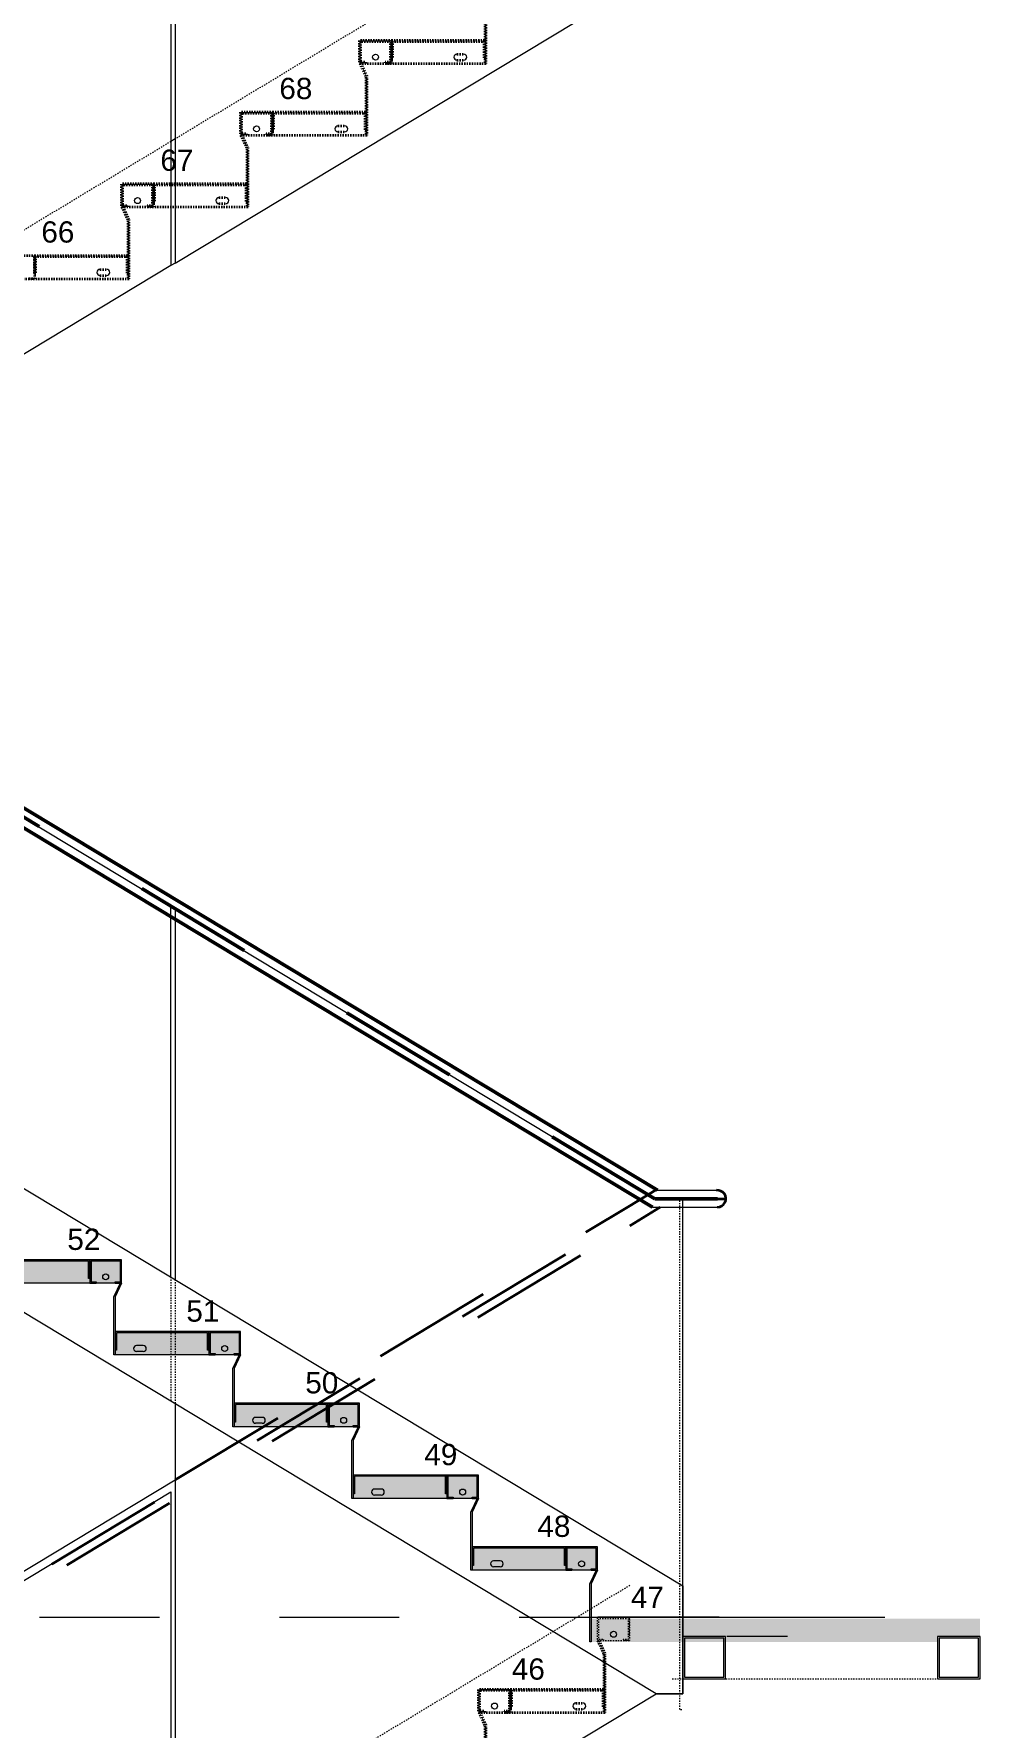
# Model space of a CAD drawing. Header units: millimetres. Extents: x -48147 to 1468943, y -496296 to 18123.
# Drawn here: x 1418947 to 1421176, y -483456 to -479471 of the extents above; entities that cross this region are included whole.
import ezdxf

# ---------------------------------------------------------------- set-up
doc = ezdxf.new("R2010")
doc.units = ezdxf.units.MM
doc.header["$MEASUREMENT"] = 0
for name, pattern in [('3MM-HIDDEN', [6, 3, -3]), ('Dashed', [2822.222233, 1411.111116, -1411.111116]), ('Wipeout_Contour', [1000, 0, -1000])]:
    doc.linetypes.add(name, pattern=pattern)
for name, color, linetype, lineweight, true_color in [('0_Pen_No__105', 7, 'Continuous', 15, 0xa6a6a6), ('A-30-M_Stair_Pen_No__102', 7, 'Continuous', 15, 0xcccccc), ('A-30-M_Stair_Pen_No__81', 7, 'Continuous', 20, 0x6a6a6a), ('A-30-M_Stair_Pen_No__82', 7, 'Continuous', 20, 0xaaaaaa)]:
    doc.layers.add(name, color=color, linetype=linetype, lineweight=lineweight, true_color=true_color)
for name, color, linetype, lineweight in [('A-20-M_Floor_Slab_Pen_No__101', 252, 'Continuous', 15), ('A-20-M_Floor_Slab_Pen_No__121', 255, 'Continuous', 0), ('A-230-M_FLOOR.IFC Import_Pen_No__89', 8, 'Continuous', 20), ('A-30-M_Stair_Pen_No__1', 7, 'Continuous', 13), ('A-30-M_Stair_Pen_No__192', 7, 'Continuous', 13), ('A-30-M_Stair_Pen_No__22', 8, 'Continuous', 50), ('A-30-M_Stair_Pen_No__42', 8, 'Continuous', 35), ('New_A-20-M_Ceiling_Pen_No__89', 8, 'Continuous', 20), ('New_A-20-M_Floor_Slab_Pen_No__89', 8, 'Continuous', 20), ('New_A-25-M_Wall_Int_Pen_No__87', 8, 'Continuous', 20), ('New_A-30-M_Stair_Pen_No__1', 7, 'Continuous', 13), ('New_A-30-M_Stair_Pen_No__171', 1, 'Continuous', 5), ('New_A-30-M_Stair_Pen_No__192', 7, 'Continuous', 13), ('New_A-30-M_Stair_Pen_No__42', 8, 'Continuous', 35), ('S-280-M_STRUCT_FRAME.IFC Import_Pen_No__90', 8, 'Continuous', 20)]:
    doc.layers.add(name, color=color, linetype=linetype, lineweight=lineweight)
for name, color, linetype in [('A-230-M_FLOOR.IFC Import', 7, 'Continuous'), ('A-95-P_Drawing', 7, 'Continuous'), ('New_A-20-M_Ceiling', 7, 'Continuous'), ('New_A-20-M_Floor_Slab', 7, 'Continuous'), ('New_A-25-M_Wall_Int', 7, 'Continuous'), ('New_A-30-M_Stair', 7, 'Continuous'), ('S-280-M_STRUCT_FRAME.IFC Import', 7, 'Continuous')]:
    doc.layers.add(name, color=color, linetype=linetype)
doc.styles.add('GENERATED_STYLE_2', font='')
doc.styles.get('GENERATED_STYLE_2').set_extended_font_data('Swis721 BT')

# ---------------------------------------------------------------- blocks, each defined once
blk = doc.blocks.new('Section Elem_15_1', base_point=(1411454.5, -491295.5))
at = {"color": 254, "linetype": 'Wipeout_Contour', "lineweight": 0, "ltscale": 4500321.46964271}
blk.add_wipeout([(1420076.9, -483195.5), (1420076.9, -483314.3), (1420274, -483195.5)], dxfattribs=at).dxf.layer = 'New_A-20-M_Floor_Slab'
at = {"color": 254, "linetype": 'Wipeout_Contour', "lineweight": 0, "ltscale": 7503101.10874532}
blk.add_wipeout([(1420281.9, -483482.6), (1420260.5, -483495.5), (1421181.9, -483495.5), (1421181.9, -483195.5), (1420281.9, -483195.5)], dxfattribs=at).dxf.layer = 'New_A-20-M_Floor_Slab'
at = {"layer": 'New_A-20-M_Floor_Slab_Pen_No__89', "linetype": 'Continuous'}
for p, q in [((1420076.9, -483195.5), (1420274, -483195.5)), ((1420281.9, -483195.5), (1421181.9, -483195.5))]:
    blk.add_line(p, q, dxfattribs=at)
blk = doc.blocks.new('Section Elem_215_1', base_point=(1411454.5, -491295.5))
at = {"color": 254, "linetype": 'Wipeout_Contour', "lineweight": 0, "ltscale": 46426503.40830121}
blk.add_wipeout([(1415610.4, -483195.5), (1418788.7, -483195.5), (1420001.9, -482464.4), (1420076.9, -482464.4), (1420076.9, -482464.5), (1420076.9, -483195.5), (1420274, -483195.5), (1420281.9, -483190.8), (1420281.9, -483195.5), (1420930.4, -483195.5), (1420930.4, -479899.9), (1419506.6, -479899.9), (1417201.9, -481288.9), (1416984.9, -481424.5), (1416984.9, -481457.6), (1416976.9, -481457.6), (1416976.9, -481424.5), (1416957, -481436.5), (1416957, -481468), (1416959.3, -481473.4), (1416964.6, -481475.6), (1417027.1, -481475.6), (1417027.1, -481486.5), (1416880.7, -481486.5), (1416880.7, -481475.6), (1416943.1, -481475.6), (1416948.5, -481473.4), (1416950.7, -481468), (1416950.7, -481440.3), (1416921.9, -481457.6), (1415610.4, -481457.6)], dxfattribs=at).dxf.layer = 'New_A-25-M_Wall_Int'
at = {"color": 254, "linetype": 'Wipeout_Contour', "lineweight": 0, "ltscale": 5996714.974227452}
blk.add_wipeout([(1419993.9, -479606.2), (1419524.3, -479889.2), (1420930.4, -479889.2), (1420930.4, -479606.2)], dxfattribs=at).dxf.layer = 'New_A-25-M_Wall_Int'
blk = doc.blocks.new('Section Elem_296_1', base_point=(1411454.5, -491295.5))
at = {"color": 254, "linetype": 'Wipeout_Contour', "lineweight": 0, "ltscale": 5991324.578754012}
blk.add_wipeout([(1418881.9, -479984.5), (1419161.9, -479815.8), (1419161.9, -478920.7), (1418881.9, -479089.5)], dxfattribs=at).dxf.layer = 'New_A-30-M_Stair'
at = {"color": 254, "linetype": 'Wipeout_Contour', "lineweight": 0, "ltscale": 5992169.666350136}
blk.add_wipeout([(1419161.9, -479815.8), (1419441.9, -479647), (1419441.9, -478752), (1419161.9, -478920.7)], dxfattribs=at).dxf.layer = 'New_A-30-M_Stair'
at = {"color": 254, "linetype": 'Wipeout_Contour', "lineweight": 0, "ltscale": 5993014.920115021}
blk.add_wipeout([(1419441.9, -479647), (1419721.9, -479478.3), (1419721.9, -478583.2), (1419441.9, -478752)], dxfattribs=at).dxf.layer = 'New_A-30-M_Stair'
at = {"color": 254, "linetype": 'Wipeout_Contour', "lineweight": 0, "ltscale": 5992084.653821371}
blk.add_wipeout([(1418881.9, -480276.4), (1419161.9, -480107.6), (1419161.9, -479815.8), (1418881.9, -479984.5)], dxfattribs=at).dxf.layer = 'New_A-30-M_Stair'
at = {"color": 254, "linetype": 'Wipeout_Contour', "lineweight": 0, "ltscale": 5993860.339978367}
blk.add_wipeout([(1419721.9, -479478.3), (1420001.9, -479309.5), (1420001.9, -478414.5), (1419721.9, -478583.2)], dxfattribs=at).dxf.layer = 'New_A-30-M_Stair'
at = {"color": 254, "linetype": 'Wipeout_Contour', "lineweight": 0, "ltscale": 5992929.366837802}
blk.add_wipeout([(1419161.9, -480107.6), (1419441.9, -479938.9), (1419441.9, -479647), (1419161.9, -479815.8)], dxfattribs=at).dxf.layer = 'New_A-30-M_Stair'
at = {"layer": 'New_A-30-M_Stair_Pen_No__1', "linetype": 'Continuous'}
for p, q in [((1418881.9, -479984.5), (1419161.9, -479815.8)), ((1418881.9, -480276.4), (1419161.9, -480107.6))]:
    blk.add_line(p, q, dxfattribs=at)
at = {"color": 254, "linetype": 'Wipeout_Contour', "lineweight": 0, "ltscale": 5993774.246107562}
blk.add_wipeout([(1419441.9, -479938.9), (1419721.9, -479770.1), (1419721.9, -479478.3), (1419441.9, -479647)], dxfattribs=at).dxf.layer = 'New_A-30-M_Stair'
at = {"layer": 'New_A-30-M_Stair_Pen_No__1', "linetype": 'Continuous'}
for p, q in [((1419161.9, -479815.8), (1419441.9, -479647)), ((1419161.9, -480107.6), (1419441.9, -479938.9))]:
    blk.add_line(p, q, dxfattribs=at)
at = {"color": 254, "linetype": 'Wipeout_Contour', "lineweight": 0, "ltscale": 5994619.291560358}
blk.add_wipeout([(1419721.9, -479770.1), (1420001.9, -479601.4), (1420001.9, -479309.5), (1419721.9, -479478.3)], dxfattribs=at).dxf.layer = 'New_A-30-M_Stair'
at = {"layer": 'New_A-30-M_Stair_Pen_No__1', "linetype": 'Continuous'}
for p, q in [((1419441.9, -479647), (1419721.9, -479478.3)), ((1419441.9, -479938.9), (1419721.9, -479770.1))]:
    blk.add_line(p, q, dxfattribs=at)
at = {"color": 254, "linetype": 'Wipeout_Contour', "lineweight": 0, "ltscale": 5995464.503125919}
blk.add_wipeout([(1420001.9, -479601.4), (1420281.9, -479432.6), (1420281.9, -479140.8), (1420001.9, -479309.5)], dxfattribs=at).dxf.layer = 'New_A-30-M_Stair'
at = {"layer": 'New_A-30-M_Stair_Pen_No__1', "linetype": 'Continuous'}
for p, q in [((1419721.9, -479478.3), (1420001.9, -479309.5)), ((1420001.9, -479601.4), (1420281.9, -479432.6)), ((1419721.9, -479770.1), (1420001.9, -479601.4))]:
    blk.add_line(p, q, dxfattribs=at)
blk = doc.blocks.new('Section Elem_297_1', base_point=(1411454.5, -491295.5))
at = {"color": 254, "linetype": 'Wipeout_Contour', "lineweight": 0, "ltscale": 5996529.805038105}
blk.add_wipeout([(1418881.9, -484034.5), (1419161.9, -483865.8), (1419161.9, -482970.7), (1418881.9, -483139.5)], dxfattribs=at).dxf.layer = 'New_A-30-M_Stair'
at = {"color": 254, "linetype": 'Wipeout_Contour', "lineweight": 0, "ltscale": 5997372.335869909}
blk.add_wipeout([(1419161.9, -483865.8), (1419441.9, -483697), (1419441.9, -482802), (1419161.9, -482970.7)], dxfattribs=at).dxf.layer = 'New_A-30-M_Stair'
at = {"color": 254, "linetype": 'Wipeout_Contour', "lineweight": 0, "ltscale": 5998215.03344577}
blk.add_wipeout([(1419441.9, -483697), (1419721.9, -483528.3), (1419721.9, -482633.2), (1419441.9, -482802)], dxfattribs=at).dxf.layer = 'New_A-30-M_Stair'
at = {"color": 254, "linetype": 'Wipeout_Contour', "lineweight": 0, "ltscale": 5995952.4008712}
blk.add_wipeout([(1418881.9, -483139.5), (1419161.9, -482970.7), (1419161.9, -482970.6), (1418881.9, -483139.4)], dxfattribs=at).dxf.layer = 'New_A-30-M_Stair'
at = {"color": 254, "linetype": 'Wipeout_Contour', "lineweight": 0, "ltscale": 5999057.897695418}
blk.add_wipeout([(1419721.9, -483528.3), (1420001.9, -483359.5), (1420001.9, -482464.5), (1419721.9, -482633.2)], dxfattribs=at).dxf.layer = 'New_A-30-M_Stair'
at = {"color": 254, "linetype": 'Wipeout_Contour', "lineweight": 0, "ltscale": 5996795.214313518}
blk.add_wipeout([(1419161.9, -482970.7), (1419441.9, -482802), (1419441.9, -482801.9), (1419161.9, -482970.6)], dxfattribs=at).dxf.layer = 'New_A-30-M_Stair'
at = {"layer": 'New_A-30-M_Stair_Pen_No__1', "linetype": 'Continuous'}
blk.add_line((1418881.9, -483139.4), (1419161.9, -482970.6), dxfattribs=at)
at = {"color": 254, "linetype": 'Wipeout_Contour', "lineweight": 0, "ltscale": 5999606.804004592}
blk.add_wipeout([(1420001.9, -483359.5), (1420076.9, -483314.3), (1420076.9, -482464.5), (1420001.9, -482464.5)], dxfattribs=at).dxf.layer = 'New_A-30-M_Stair'
at = {"color": 254, "linetype": 'Wipeout_Contour', "lineweight": 0, "ltscale": 5997638.194436535}
blk.add_wipeout([(1419441.9, -482802), (1419721.9, -482633.2), (1419721.9, -482633.1), (1419441.9, -482801.9)], dxfattribs=at).dxf.layer = 'New_A-30-M_Stair'
at = {"layer": 'New_A-30-M_Stair_Pen_No__1', "linetype": 'Continuous'}
blk.add_line((1419161.9, -482970.6), (1419441.9, -482801.9), dxfattribs=at)
at = {"color": 254, "linetype": 'Wipeout_Contour', "lineweight": 0, "ltscale": 5998481.341169978}
blk.add_wipeout([(1419721.9, -482633.2), (1420001.9, -482464.5), (1420001.9, -482464.4), (1419721.9, -482633.1)], dxfattribs=at).dxf.layer = 'New_A-30-M_Stair'
at = {"color": 254, "linetype": 'Wipeout_Contour', "lineweight": 0, "ltscale": 5999822.601793228}
blk.add_wipeout([(1419721.9, -483820.1), (1420001.9, -483651.4), (1420001.9, -483359.5), (1419721.9, -483528.3)], dxfattribs=at).dxf.layer = 'New_A-30-M_Stair'
at = {"layer": 'New_A-30-M_Stair_Pen_No__1', "linetype": 'Continuous'}
blk.add_line((1419441.9, -482801.9), (1419721.9, -482633.1), dxfattribs=at)
at = {"color": 254, "linetype": 'Wipeout_Contour', "lineweight": 0, "ltscale": 5999044.982741628}
blk.add_wipeout([(1420001.9, -482464.5), (1420076.9, -482464.5), (1420076.9, -482464.4), (1420001.9, -482464.4)], dxfattribs=at).dxf.layer = 'New_A-30-M_Stair'
at = {"color": 254, "linetype": 'Wipeout_Contour', "lineweight": 0, "ltscale": 6000665.258159671}
blk.add_wipeout([(1420001.9, -483651.4), (1420281.9, -483482.6), (1420281.9, -483190.8), (1420001.9, -483359.5)], dxfattribs=at).dxf.layer = 'New_A-30-M_Stair'
at = {"layer": 'New_A-30-M_Stair_Pen_No__1', "linetype": 'Continuous'}
for p, q in [((1419721.9, -482633.1), (1420001.9, -482464.4)), ((1420001.9, -482464.4), (1420076.9, -482464.4)), ((1420076.9, -483314.3), (1420076.9, -482464.5)), ((1420001.9, -483359.5), (1420281.9, -483190.8)), ((1420281.9, -483482.6), (1420281.9, -483190.8)), ((1419721.9, -483528.3), (1420001.9, -483359.5))]:
    blk.add_line(p, q, dxfattribs=at)
blk = doc.blocks.new('Section Elem_392_1', base_point=(1411454.5, -491295.5))
at = {"color": 254, "linetype": 'Wipeout_Contour', "lineweight": 0, "ltscale": 6000031.233860286}
blk.add_wipeout([(1420946.7, -480220.5), (1421181.9, -480220.5), (1421181.9, -480195.5), (1420946.7, -480195.5)], dxfattribs=at).dxf.layer = 'New_A-20-M_Ceiling'
at = {"layer": 'New_A-20-M_Ceiling_Pen_No__89', "linetype": 'Continuous'}
for p, q in [((1421181.9, -480195.5), (1420946.7, -480195.5)), ((1420946.7, -480195.5), (1420946.7, -480220.5)), ((1421181.9, -480220.5), (1420946.7, -480220.5))]:
    blk.add_line(p, q, dxfattribs=at)
blk = doc.blocks.new('Section Elem_498_1', base_point=(1411454.5, -491295.5))
at = {"color": 254, "linetype": 'Wipeout_Contour', "lineweight": 0, "ltscale": 6001273.350973081}
blk.add_wipeout([(1420930.4, -483195.5), (1420945.4, -483195.5), (1420945.4, -479899.9), (1420930.4, -479899.9)], dxfattribs=at).dxf.layer = 'New_A-25-M_Wall_Int'
at = {"color": 254, "linetype": 'Wipeout_Contour', "lineweight": 0, "ltscale": 5998963.063430573}
blk.add_wipeout([(1420930.4, -479606.2), (1420930.4, -479889.2), (1420945.4, -479889.2), (1420945.4, -479606.2)], dxfattribs=at).dxf.layer = 'New_A-25-M_Wall_Int'
at = {"layer": 'New_A-25-M_Wall_Int_Pen_No__87', "linetype": 'Continuous'}
for p, q in [((1420945.4, -479606.2), (1420945.4, -479889.2)), ((1420945.4, -479899.9), (1420945.4, -483195.5))]:
    blk.add_line(p, q, dxfattribs=at)
blk = doc.blocks.new('Section Elem_517_1', base_point=(1411454.5, -491295.5))
at = {"color": 254, "linetype": 'Wipeout_Contour', "lineweight": 0, "ltscale": 75041603.77787034}
blk.add_wipeout([(1420945.4, -479899.9), (1420945.4, -483195.5), (1422974.6, -483195.5), (1422974.6, -480220.5), (1420946.7, -480220.5), (1420946.7, -480195.5), (1422974.6, -480195.5), (1422974.6, -479595.5), (1422964.8, -479595.5), (1422964.8, -479606.2), (1422915.6, -479606.2), (1422909.3, -479608.8), (1422906.7, -479615.1), (1422906.7, -479880.3), (1422909.3, -479886.6), (1422915.6, -479889.2), (1422964.8, -479889.2), (1422964.8, -479899.9), (1422841.4, -479899.9), (1422841.4, -479889.2), (1422890.7, -479889.2), (1422897, -479886.6), (1422899.6, -479880.3), (1422899.6, -479615.1), (1422897, -479608.8), (1422890.7, -479606.2), (1422841.4, -479606.2), (1422841.4, -479595.5), (1421353.6, -479595.5), (1421353.6, -479607), (1421281.7, -479607), (1421274.5, -479610), (1421271.5, -479617.2), (1421271.5, -479928.8), (1421274.5, -479936), (1421281.7, -479939), (1421353.6, -479939), (1421353.6, -479950.5), (1421182.1, -479950.5), (1421182.1, -479939), (1421253.9, -479939), (1421261.1, -479936), (1421264.1, -479928.8), (1421264.1, -479617.2), (1421261.1, -479610), (1421253.9, -479607), (1421182.1, -479607), (1421182.1, -479595.5), (1421131.6, -479595.5), (1421131.6, -479899.9)], dxfattribs=at).dxf.layer = 'New_A-25-M_Wall_Int'
blk = doc.blocks.new('Section Elem_739_1', base_point=(1411454.5, -491295.5))
at = {"color": 254, "linetype": 'Wipeout_Contour', "lineweight": 0, "ltscale": 5997615.587260524}
blk.add_wipeout([(1420260.5, -479445.5), (1420011.7, -479595.5), (1421182.1, -479595.5), (1421182.1, -479445.5)], dxfattribs=at).dxf.layer = 'A-230-M_FLOOR.IFC Import'
at = {"layer": 'A-230-M_FLOOR.IFC Import_Pen_No__89', "linetype": 'Continuous'}
blk.add_line((1421131.6, -479595.5), (1421182.1, -479595.5), dxfattribs=at)
blk = doc.blocks.new('Section Elem_741_1', base_point=(1411454.5, -491295.5))
at = {"color": 254, "linetype": 'Wipeout_Contour', "lineweight": 0, "ltscale": 5996822.801111784}
blk.add_wipeout([(1419506.6, -479899.9), (1421131.6, -479899.9), (1421131.6, -479889.2), (1419524.3, -479889.2)], dxfattribs=at).dxf.layer = 'S-280-M_STRUCT_FRAME.IFC Import'
at = {"color": 254, "linetype": 'Wipeout_Contour', "lineweight": 0, "ltscale": 5999523.676331487}
blk.add_wipeout([(1421131.6, -479886.6), (1420945.4, -479886.6), (1420945.4, -479889.2), (1421131.6, -479889.2)], dxfattribs=at).dxf.layer = 'S-280-M_STRUCT_FRAME.IFC Import'
at = {"color": 254, "linetype": 'Wipeout_Contour', "lineweight": 0, "ltscale": 5999517.981274176}
blk.add_wipeout([(1421131.6, -479880.3), (1420945.4, -479880.3), (1420945.4, -479886.6), (1421131.6, -479886.6)], dxfattribs=at).dxf.layer = 'S-280-M_STRUCT_FRAME.IFC Import'
at = {"color": 254, "linetype": 'Wipeout_Contour', "lineweight": 0, "ltscale": 5999344.296938575}
blk.add_wipeout([(1421131.6, -479615.1), (1420945.4, -479615.1), (1420945.4, -479880.3), (1421131.6, -479880.3)], dxfattribs=at).dxf.layer = 'S-280-M_STRUCT_FRAME.IFC Import'
at = {"layer": 'S-280-M_STRUCT_FRAME.IFC Import_Pen_No__90', "linetype": 'Continuous'}
for p, q in [((1421131.6, -479899.9), (1419506.6, -479899.9)), ((1421131.6, -479889.2), (1419524.3, -479889.2)), ((1421131.6, -479880.3), (1420945.4, -479880.3)), ((1421131.6, -479886.6), (1421131.6, -479880.3)), ((1421131.6, -479889.2), (1421131.6, -479886.6)), ((1421131.6, -479899.9), (1421131.6, -479889.2))]:
    blk.add_line(p, q, dxfattribs=at)
at = {"color": 254, "linetype": 'Wipeout_Contour', "lineweight": 0, "ltscale": 5999170.614611803}
blk.add_wipeout([(1421131.6, -479608.8), (1420945.4, -479608.8), (1420945.4, -479615.1), (1421131.6, -479615.1)], dxfattribs=at).dxf.layer = 'S-280-M_STRUCT_FRAME.IFC Import'
at = {"color": 254, "linetype": 'Wipeout_Contour', "lineweight": 0, "ltscale": 5999164.922403111}
blk.add_wipeout([(1421131.6, -479606.2), (1420945.4, -479606.2), (1420945.4, -479608.8), (1421131.6, -479608.8)], dxfattribs=at).dxf.layer = 'S-280-M_STRUCT_FRAME.IFC Import'
at = {"color": 254, "linetype": 'Wipeout_Contour', "lineweight": 0, "ltscale": 7496177.869145486}
blk.add_wipeout([(1419993.9, -479606.2), (1421131.6, -479606.2), (1421131.6, -479595.5), (1420011.7, -479595.5), (1420001.9, -479601.4)], dxfattribs=at).dxf.layer = 'S-280-M_STRUCT_FRAME.IFC Import'
at = {"layer": 'S-280-M_STRUCT_FRAME.IFC Import_Pen_No__90', "linetype": 'Continuous'}
for p, q in [((1421131.6, -479606.2), (1419993.9, -479606.2)), ((1421131.6, -479595.5), (1420011.7, -479595.5)), ((1421131.6, -479615.1), (1420945.4, -479615.1)), ((1421131.6, -479606.2), (1421131.6, -479595.5)), ((1421131.6, -479608.8), (1421131.6, -479606.2)), ((1421131.6, -479615.1), (1421131.6, -479608.8)), ((1421131.6, -479880.3), (1421131.6, -479615.1))]:
    blk.add_line(p, q, dxfattribs=at)
blk = doc.blocks.new('S-34 Building Section_STORY_MARKER', base_point=(1411454.5, -491295.5))
at = {"layer": '0_Pen_No__105', "linetype": 'Dashed', "ltscale": 0.2}
blk.add_line((1387916.2, -483195.5), (1445948.4, -483195.5), dxfattribs=at)

msp = doc.modelspace()

# ---------------------------------------------------------------- block references
at = {"layer": 'New_A-20-M_Floor_Slab'}
msp.add_blockref('Section Elem_15_1', (1411454.5, -491295.5), dxfattribs=at)

# ---------------------------------------------------------------- next in the draw order: block references
at = {"layer": 'New_A-25-M_Wall_Int'}
msp.add_blockref('Section Elem_215_1', (1411454.5, -491295.5), dxfattribs=at)

# ---------------------------------------------------------------- next in the draw order: block references
at = {"layer": 'New_A-20-M_Ceiling'}
msp.add_blockref('Section Elem_392_1', (1411454.5, -491295.5), dxfattribs=at)
at = {"layer": 'New_A-30-M_Stair'}
for name in ['Section Elem_296_1', 'Section Elem_297_1']:
    msp.add_blockref(name, (1411454.5, -491295.5), dxfattribs=at)

# ---------------------------------------------------------------- next in the draw order: block references
at = {"layer": 'New_A-25-M_Wall_Int'}
msp.add_blockref('Section Elem_498_1', (1411454.5, -491295.5), dxfattribs=at)

# ---------------------------------------------------------------- next in the draw order: block references
msp.add_blockref('Section Elem_517_1', (1411454.5, -491295.5), dxfattribs=at)

# ---------------------------------------------------------------- next in the draw order: block references
at = {"layer": 'A-230-M_FLOOR.IFC Import'}
msp.add_blockref('Section Elem_739_1', (1411454.5, -491295.5), dxfattribs=at)

# ---------------------------------------------------------------- next in the draw order: block references
at = {"layer": 'S-280-M_STRUCT_FRAME.IFC Import'}
msp.add_blockref('Section Elem_741_1', (1411454.5, -491295.5), dxfattribs=at)

# ---------------------------------------------------------------- next in the draw order: hatches: boundary and pattern name
at = {"layer": 'A-20-M_Floor_Slab_Pen_No__121', "linetype": 'Continuous'}
msp.add_hatch(color=256, dxfattribs=at).paths.add_polyline_path([(1415593.9, -472397), (1421166, -472397), (1421166, -488695.5), (1418894.6, -488695.5), (1418894.6, -491288.4), (1415593.9, -491288.4)])

# ---------------------------------------------------------------- next in the draw order: wipeouts: each hides what was drawn before it
at = {"color": 254, "linetype": 'Wipeout_Contour', "lineweight": 0, "ltscale": 5993244.109054232}
msp.add_wipeout([(1415048.3, -470752.6), (1422292.3, -470752.6), (1422292.3, -492986.9), (1415048.3, -492986.9)], dxfattribs=at).dxf.layer = 'A-95-P_Drawing'

# ---------------------------------------------------------------- next in the draw order: hatches: boundary and pattern name
at = {"layer": 'A-20-M_Floor_Slab_Pen_No__101', "linetype": 'Continuous'}
for points in [[(1419153.9, -482354.8), (1418855.9, -482354.8), (1418855.9, -482409.8), (1419153.9, -482409.8)], [(1419433.9, -482523.5), (1419135.9, -482523.5), (1419135.9, -482578.5), (1419433.9, -482578.5)], [(1419713.9, -482692.3), (1419415.9, -482692.3), (1419415.9, -482747.3), (1419713.9, -482747.3)], [(1419993.9, -482861), (1419695.9, -482861), (1419695.9, -482916), (1419993.9, -482916)], [(1420273.9, -483029.8), (1419975.9, -483029.8), (1419975.9, -483084.8), (1420273.9, -483084.8)], [(1421173.9, -483198.5), (1420255.9, -483198.5), (1420255.9, -483253.5), (1421073.9, -483253.5), (1421073.9, -483243.5), (1421173.9, -483243.5)]]:
    msp.add_hatch(color=256, dxfattribs=at).paths.add_polyline_path(points)

# ---------------------------------------------------------------- next in the draw order: linework, layer by layer
at = {"layer": 'A-30-M_Stair_Pen_No__1', "linetype": 'Continuous'}
msp.add_line((1420349.7, -483195.5), (1420949.7, -483195.5), dxfattribs=at)
at = {"layer": 'A-30-M_Stair_Pen_No__1', "linetype": 'Continuous', "flags": 128}
for points in [[(1419279.7, -479718.5), (1419269.7, -479724.6)], [(1419279.7, -480010.4), (1419269.7, -480016.4)]]:
    msp.add_lwpolyline(points, dxfattribs=at)
for points in [[(1420474.7, -483240.5), (1420474.7, -483340.5), (1420574.7, -483340.5), (1420574.7, -483240.5)], [(1420478.7, -483244.5), (1420478.7, -483336.5), (1420570.7, -483336.5), (1420570.7, -483244.5)], [(1421073.9, -483240.5), (1421073.9, -483340.5), (1421173.9, -483340.5), (1421173.9, -483240.5)], [(1421077.9, -483244.5), (1421077.9, -483336.5), (1421169.9, -483336.5), (1421169.9, -483244.5)]]:
    msp.add_lwpolyline(points, close=True, dxfattribs=at)
at = {"layer": 'A-30-M_Stair_Pen_No__102', "linetype": 'Continuous', "flags": 128}
msp.add_lwpolyline([(1417050.3, -484216.2), (1419279.7, -482872.6)], dxfattribs=at)
at = {"layer": 'A-30-M_Stair_Pen_No__192', "linetype": 'Continuous', "flags": 128}
msp.add_lwpolyline([(1420720.7, -483240.5), (1420577.7, -483240.5)], dxfattribs=at)
at = {"layer": 'A-30-M_Stair_Pen_No__192', "linetype": '3MM-HIDDEN', "flags": 128}
msp.add_lwpolyline([(1420449.7, -483340.5), (1421077.9, -483340.5)], dxfattribs=at)
at = {"layer": 'A-30-M_Stair_Pen_No__22', "linetype": 'Continuous', "flags": 128}
for points in [[(1420414.6, -482191.2), (1417054.6, -480166.2)], [(1420403.5, -482231.2), (1417043.5, -480206.2)]]:
    msp.add_lwpolyline(points, dxfattribs=at)
at = {"layer": 'A-30-M_Stair_Pen_No__22', "linetype": 'Dashed', "ltscale": 0.2, "flags": 128}
for points in [[(1420409, -482211.2), (1417055.8, -480186.2)], [(1420555.8, -482211.2), (1420409, -482211.2)]]:
    msp.add_lwpolyline(points, dxfattribs=at)
at = {"layer": 'A-30-M_Stair_Pen_No__42', "linetype": 'Dashed', "ltscale": 0.2, "flags": 128}
for points in [[(1417055.8, -484236.2), (1420415.8, -482211.2), (1420573.8, -482211.2)], [(1419279.7, -482872.6), (1420349.7, -482227.8)], [(1417091.2, -484238.3), (1420349.7, -482274.5)]]:
    msp.add_lwpolyline(points, dxfattribs=at)
at = {"layer": 'A-30-M_Stair_Pen_No__42', "linetype": 'Continuous', "flags": 128}
for points in [[(1420349.7, -482227.8), (1420410.3, -482191.2)], [(1420349.7, -482274.5), (1420421.4, -482231.2)]]:
    msp.add_lwpolyline(points, dxfattribs=at)
at = {"layer": 'A-30-M_Stair_Pen_No__42', "linetype": 'Continuous'}
msp.add_arc((1420555.8, -482211.2), 20.1, 271.388, 96.1068, dxfattribs=at)
msp.add_arc((1420555.8, -482211.2), 20.1, 271.388, 96.1068, dxfattribs=at)
at = {"layer": 'A-30-M_Stair_Pen_No__81', "linetype": 'Continuous', "flags": 128}
for points in [[(1420410.3, -482191.2), (1420553.6, -482191.2)], [(1420414.6, -482191.2), (1420553.6, -482191.2)], [(1420403.5, -482231.2), (1420556.3, -482231.2)], [(1420421.4, -482231.2), (1420556.3, -482231.2)]]:
    msp.add_lwpolyline(points, dxfattribs=at)
at = {"layer": 'A-30-M_Stair_Pen_No__82', "linetype": 'Continuous', "flags": 128}
for points in [[(1419279.7, -478640.3), (1419279.7, -480010.4), (1420416.4, -479325.3), (1420474.7, -479325.3), (1420474.7, -478159), (1420410.4, -478159), (1419279.7, -477477.6), (1419279.7, -478348.4)], [(1419269.7, -482395.3), (1419269.7, -481524.5), (1418199.7, -480879.7), (1418199.7, -481750.5)], [(1419279.7, -482693.3), (1419279.7, -484057.4), (1420411.4, -483375.3), (1420474.7, -483375.3), (1420474.7, -482211.2), (1420409, -482211.2), (1419279.7, -481530.6), (1419279.7, -482401.4)]]:
    msp.add_lwpolyline(points, dxfattribs=at)
for points in [[(1418199.7, -480661.3), (1418199.7, -479498.6), (1419269.7, -478853.7), (1419269.7, -480016.4)], [(1420474.2, -483375.3), (1420411.4, -483375.3), (1417053.9, -481351.8), (1416993.6, -481351.8), (1416993.6, -481096.3), (1417114.1, -481096.3), (1420474.2, -483121.3)], [(1418199.7, -484708.3), (1418199.7, -483545.6), (1419269.7, -482900.7), (1419269.7, -484063.4)]]:
    msp.add_lwpolyline(points, close=True, dxfattribs=at)
at = {"layer": 'A-30-M_Stair_Pen_No__82', "linetype": '3MM-HIDDEN', "flags": 128}
for points in [[(1420349.7, -479073.7), (1419279.7, -479718.5)], [(1419269.7, -479724.6), (1418199.7, -480369.4)], [(1420474.7, -482211.2), (1420466.7, -482211.2), (1420466.7, -483412.6), (1420474.7, -483412.6)], [(1419269.7, -482395.3), (1419269.7, -482687.2)], [(1419279.7, -482401.4), (1419279.7, -482693.3)], [(1420349.7, -483120.7), (1419279.7, -483765.5)]]:
    msp.add_lwpolyline(points, dxfattribs=at)
at = {"layer": 'New_A-30-M_Stair_Pen_No__1', "linetype": '3MM-HIDDEN', "flags": 128}
for points in [[(1420288.9, -483250.5), (1420273.9, -483250.5), (1420273.9, -483195.5), (1420348.9, -483195.5), (1420348.9, -483250.5), (1420334.1, -483250.5)], [(1420288.9, -483250.5), (1420288.9, -483247.5), (1420276.9, -483247.5), (1420276.9, -483198.5), (1420345.9, -483198.5), (1420345.9, -483247.5), (1420334.1, -483247.5), (1420334.1, -483250.5)], [(1420273.9, -483250.5), (1420349.7, -483250.5)]]:
    msp.add_lwpolyline(points, dxfattribs=at)
at = {"layer": 'New_A-30-M_Stair_Pen_No__192', "linetype": 'Continuous'}
for p, q in [((1418868.9, -482354.8), (1419153.9, -482354.8)), ((1419148.9, -482523.5), (1419433.9, -482523.5)), ((1419428.9, -482692.3), (1419713.9, -482692.3)), ((1419708.9, -482861), (1419993.9, -482861)), ((1419988.9, -483029.8), (1420273.9, -483029.8)), ((1420559.7, -483195.5), (1420274.7, -483195.5))]:
    msp.add_line(p, q, dxfattribs=at)
at = {"layer": 'New_A-30-M_Stair_Pen_No__192', "linetype": 'Continuous', "flags": 128}
for points in [[(1419078.9, -482396.8), (1419078.9, -482354.8), (1418858.9, -482354.8), (1418858.9, -482398.8)], [(1419078.9, -482398.8), (1419075.9, -482398.8), (1419075.9, -482357.8), (1418861.9, -482357.8), (1418861.9, -482398.8), (1418858.9, -482398.8)], [(1419138.9, -482409.8), (1419153.9, -482409.8), (1419153.9, -482354.8), (1419078.9, -482354.8), (1419078.9, -482409.8), (1419093.7, -482409.8)], [(1419138.9, -482409.8), (1419138.9, -482406.8), (1419150.9, -482406.8), (1419150.9, -482357.8), (1419081.9, -482357.8), (1419081.9, -482406.8), (1419093.7, -482406.8), (1419093.7, -482409.8)], [(1419153.9, -482409.8), (1418855.9, -482409.8)], [(1419150.6, -482409.8), (1419135.9, -482441.3)], [(1419153.9, -482409.8), (1419138.9, -482441.9)], [(1419138.9, -482441.9), (1419138.9, -482578.5), (1419135.9, -482578.5), (1419135.9, -482441.3)], [(1419358.9, -482565.5), (1419358.9, -482523.5), (1419138.9, -482523.5), (1419138.9, -482567.5)], [(1419358.9, -482567.5), (1419355.9, -482567.5), (1419355.9, -482526.5), (1419141.9, -482526.5), (1419141.9, -482567.5), (1419138.9, -482567.5)], [(1419418.9, -482578.5), (1419433.9, -482578.5), (1419433.9, -482523.5), (1419358.9, -482523.5), (1419358.9, -482578.5), (1419373.7, -482578.5)], [(1419418.9, -482578.5), (1419418.9, -482575.5), (1419430.9, -482575.5), (1419430.9, -482526.5), (1419361.9, -482526.5), (1419361.9, -482575.5), (1419373.7, -482575.5), (1419373.7, -482578.5)], [(1419204.9, -482556.5), (1419188.9, -482556.5)], [(1419204.9, -482570.5), (1419188.9, -482570.5)], [(1419433.9, -482578.5), (1419135.9, -482578.5)], [(1419430.6, -482578.5), (1419415.9, -482610)], [(1419418.9, -482610.7), (1419418.9, -482747.3), (1419415.9, -482747.3), (1419415.9, -482610)], [(1419433.9, -482578.5), (1419418.9, -482610.7)], [(1419638.9, -482734.3), (1419638.9, -482692.3), (1419418.9, -482692.3), (1419418.9, -482736.3)], [(1419638.9, -482736.3), (1419635.9, -482736.3), (1419635.9, -482695.3), (1419421.9, -482695.3), (1419421.9, -482736.3), (1419418.9, -482736.3)], [(1419484.9, -482725.3), (1419468.9, -482725.3)], [(1419698.9, -482747.3), (1419713.9, -482747.3), (1419713.9, -482692.3), (1419638.9, -482692.3), (1419638.9, -482747.3), (1419653.7, -482747.3)], [(1419698.9, -482747.3), (1419698.9, -482744.3), (1419710.9, -482744.3), (1419710.9, -482695.3), (1419641.9, -482695.3), (1419641.9, -482744.3), (1419653.7, -482744.3), (1419653.7, -482747.3)], [(1419713.9, -482747.3), (1419415.9, -482747.3)], [(1419484.9, -482739.3), (1419468.9, -482739.3)], [(1419710.6, -482747.3), (1419695.9, -482778.8)], [(1419713.9, -482747.3), (1419698.9, -482779.4)], [(1419698.9, -482779.4), (1419698.9, -482916), (1419695.9, -482916), (1419695.9, -482778.8)], [(1419918.9, -482903), (1419918.9, -482861), (1419698.9, -482861), (1419698.9, -482905)], [(1419918.9, -482905), (1419915.9, -482905), (1419915.9, -482864), (1419701.9, -482864), (1419701.9, -482905), (1419698.9, -482905)], [(1419978.9, -482916), (1419993.9, -482916), (1419993.9, -482861), (1419918.9, -482861), (1419918.9, -482916), (1419933.7, -482916)], [(1419978.9, -482916), (1419978.9, -482913), (1419990.9, -482913), (1419990.9, -482864), (1419921.9, -482864), (1419921.9, -482913), (1419933.7, -482913), (1419933.7, -482916)], [(1419993.9, -482916), (1419695.9, -482916)], [(1419764.9, -482894), (1419748.9, -482894)], [(1419764.9, -482908), (1419748.9, -482908)], [(1419990.6, -482916), (1419975.9, -482947.5)], [(1419993.9, -482916), (1419978.9, -482948.2)], [(1419978.9, -482948.2), (1419978.9, -483084.8), (1419975.9, -483084.8), (1419975.9, -482947.5)], [(1420198.9, -483071.8), (1420198.9, -483029.8), (1419978.9, -483029.8), (1419978.9, -483073.8)], [(1420198.9, -483073.8), (1420195.9, -483073.8), (1420195.9, -483032.8), (1419981.9, -483032.8), (1419981.9, -483073.8), (1419978.9, -483073.8)], [(1420258.9, -483084.8), (1420273.9, -483084.8), (1420273.9, -483029.8), (1420198.9, -483029.8), (1420198.9, -483084.8), (1420213.7, -483084.8)], [(1420258.9, -483084.8), (1420258.9, -483081.8), (1420270.9, -483081.8), (1420270.9, -483032.8), (1420201.9, -483032.8), (1420201.9, -483081.8), (1420213.7, -483081.8), (1420213.7, -483084.8)], [(1420273.9, -483084.8), (1419975.9, -483084.8)], [(1420044.9, -483062.8), (1420028.9, -483062.8)], [(1420044.9, -483076.8), (1420028.9, -483076.8)], [(1420270.6, -483084.8), (1420255.9, -483116.3)], [(1420273.9, -483084.8), (1420258.9, -483116.9)], [(1420258.9, -483116.9), (1420258.9, -483253.5), (1420255.9, -483253.5), (1420255.9, -483116.3)]]:
    msp.add_lwpolyline(points, dxfattribs=at)
at = {"layer": 'New_A-30-M_Stair_Pen_No__192', "linetype": '3MM-HIDDEN', "flags": 128}
for points in [[(1420348.9, -483237.5), (1420348.9, -483195.5), (1420349.7, -483195.5)], [(1420348.9, -483239.5), (1420349.7, -483239.5)]]:
    msp.add_lwpolyline(points, dxfattribs=at)
at = {"layer": 'New_A-30-M_Stair_Pen_No__192', "linetype": 'Continuous'}
for centre in [(1419751.4, -479526), (1419471.4, -479694.8), (1419191.4, -479863.5), (1419116.4, -482394.8), (1419396.4, -482563.5), (1419676.4, -482732.3), (1419956.4, -482901), (1420236.4, -483069.8), (1420311.4, -483235.5), (1420031.4, -483404.3)]:
    msp.add_circle(centre, 7, dxfattribs=at)
for centre, start, end in [((1419942.9, -479526), 90, 270), ((1419958.9, -479526), 270, 90), ((1419662.9, -479694.8), 90, 270), ((1419678.9, -479694.8), 270, 90), ((1419382.9, -479863.5), 90, 270), ((1419398.9, -479863.5), 270, 90), ((1419102.9, -480032.3), 90, 270), ((1419118.9, -480032.3), 270, 90), ((1419188.9, -482563.5), 90, 270), ((1419204.9, -482563.5), 270, 90), ((1419468.9, -482732.3), 90, 270), ((1419484.9, -482732.3), 270, 90), ((1419748.9, -482901), 90, 270), ((1419764.9, -482901), 270, 90), ((1420028.9, -483069.8), 90, 270), ((1420044.9, -483069.8), 270, 90), ((1420222.9, -483404.3), 90, 270), ((1420238.9, -483404.3), 270, 90)]:
    msp.add_arc(centre, 7, start, end, dxfattribs=at)
at = {"layer": 'New_A-30-M_Stair_Pen_No__42', "linetype": '3MM-HIDDEN', "flags": 128}
for points in [[(1420008.9, -479404.4), (1420008.9, -479541), (1420011.9, -479541), (1420011.9, -479403.8)], [(1419728.9, -479541), (1419713.9, -479541), (1419713.9, -479486), (1419788.9, -479486), (1419788.9, -479541), (1419774.1, -479541)], [(1419728.9, -479541), (1419728.9, -479538), (1419716.9, -479538), (1419716.9, -479489), (1419785.9, -479489), (1419785.9, -479538), (1419774.1, -479538), (1419774.1, -479541)], [(1419788.9, -479528), (1419788.9, -479486), (1420008.9, -479486), (1420008.9, -479530)], [(1419788.9, -479530), (1419791.9, -479530), (1419791.9, -479489), (1420005.9, -479489), (1420005.9, -479530), (1420008.9, -479530)], [(1419713.9, -479541), (1420011.9, -479541)], [(1419713.9, -479541), (1419728.9, -479573.2)], [(1419717.2, -479541), (1419731.9, -479572.5)], [(1419942.9, -479519), (1419958.9, -479519)], [(1419942.9, -479533), (1419958.9, -479533)], [(1419728.9, -479573.2), (1419728.9, -479709.8), (1419731.9, -479709.8), (1419731.9, -479572.5)], [(1419448.9, -479709.8), (1419433.9, -479709.8), (1419433.9, -479654.8), (1419508.9, -479654.8), (1419508.9, -479709.8), (1419494.1, -479709.8)], [(1419448.9, -479709.8), (1419448.9, -479706.8), (1419436.9, -479706.8), (1419436.9, -479657.8), (1419505.9, -479657.8), (1419505.9, -479706.8), (1419494.1, -479706.8), (1419494.1, -479709.8)], [(1419508.9, -479696.8), (1419508.9, -479654.8), (1419728.9, -479654.8), (1419728.9, -479698.8)], [(1419508.9, -479698.8), (1419511.9, -479698.8), (1419511.9, -479657.8), (1419725.9, -479657.8), (1419725.9, -479698.8), (1419728.9, -479698.8)], [(1419662.9, -479687.8), (1419678.9, -479687.8)], [(1419662.9, -479701.8), (1419678.9, -479701.8)], [(1419433.9, -479709.8), (1419731.9, -479709.8)], [(1419433.9, -479709.8), (1419448.9, -479741.9)], [(1419437.2, -479709.8), (1419451.9, -479741.3)], [(1419448.9, -479741.9), (1419448.9, -479878.5), (1419451.9, -479878.5), (1419451.9, -479741.3)], [(1419168.9, -479878.5), (1419153.9, -479878.5), (1419153.9, -479823.5), (1419228.9, -479823.5), (1419228.9, -479878.5), (1419214.1, -479878.5)], [(1419168.9, -479878.5), (1419168.9, -479875.5), (1419156.9, -479875.5), (1419156.9, -479826.5), (1419225.9, -479826.5), (1419225.9, -479875.5), (1419214.1, -479875.5), (1419214.1, -479878.5)], [(1419228.9, -479865.5), (1419228.9, -479823.5), (1419448.9, -479823.5), (1419448.9, -479867.5)], [(1419228.9, -479867.5), (1419231.9, -479867.5), (1419231.9, -479826.5), (1419445.9, -479826.5), (1419445.9, -479867.5), (1419448.9, -479867.5)], [(1419382.9, -479856.5), (1419398.9, -479856.5)], [(1419153.9, -479878.5), (1419451.9, -479878.5)], [(1419153.9, -479878.5), (1419168.9, -479910.7)], [(1419157.2, -479878.5), (1419171.9, -479910)], [(1419382.9, -479870.5), (1419398.9, -479870.5)], [(1419168.9, -479910.7), (1419168.9, -480047.3), (1419171.9, -480047.3), (1419171.9, -479910)], [(1418888.9, -480047.3), (1418873.9, -480047.3), (1418873.9, -479992.3), (1418948.9, -479992.3), (1418948.9, -480047.3), (1418934.1, -480047.3)], [(1418948.9, -480034.3), (1418948.9, -479992.3), (1419168.9, -479992.3), (1419168.9, -480036.3)], [(1418948.9, -480036.3), (1418951.9, -480036.3), (1418951.9, -479995.3), (1419165.9, -479995.3), (1419165.9, -480036.3), (1419168.9, -480036.3)], [(1418873.9, -480047.3), (1419171.9, -480047.3)], [(1419102.9, -480025.3), (1419118.9, -480025.3)], [(1419102.9, -480039.3), (1419118.9, -480039.3)], [(1420273.9, -483250.5), (1420288.9, -483282.7)], [(1420277.2, -483250.5), (1420291.9, -483282)], [(1420288.9, -483282.7), (1420288.9, -483419.3), (1420291.9, -483419.3), (1420291.9, -483282)], [(1420008.9, -483419.3), (1419993.9, -483419.3), (1419993.9, -483364.3), (1420068.9, -483364.3), (1420068.9, -483419.3), (1420054.1, -483419.3)], [(1420008.9, -483419.3), (1420008.9, -483416.3), (1419996.9, -483416.3), (1419996.9, -483367.3), (1420065.9, -483367.3), (1420065.9, -483416.3), (1420054.1, -483416.3), (1420054.1, -483419.3)], [(1420068.9, -483406.3), (1420068.9, -483364.3), (1420288.9, -483364.3), (1420288.9, -483408.3)], [(1420068.9, -483408.3), (1420071.9, -483408.3), (1420071.9, -483367.3), (1420285.9, -483367.3), (1420285.9, -483408.3), (1420288.9, -483408.3)], [(1420222.9, -483397.3), (1420238.9, -483397.3)], [(1419993.9, -483419.3), (1420291.9, -483419.3)], [(1419993.9, -483419.3), (1420008.9, -483451.4)], [(1419997.2, -483419.3), (1420011.9, -483450.8)], [(1420222.9, -483411.3), (1420238.9, -483411.3)], [(1420008.9, -483451.4), (1420008.9, -483588), (1420011.9, -483588), (1420011.9, -483450.8)]]:
    msp.add_lwpolyline(points, dxfattribs=at)

# ---------------------------------------------------------------- next in the draw order: texts
at = {"layer": 'New_A-30-M_Stair_Pen_No__171', "linetype": 'Continuous', "char_height": 50, "attachment_point": 2, "style": 'GENERATED_STYLE_2'}
for s, insert in [('\\A1;{\\fSwis721 BT|b0|i0|c0|p34;68}', (1419563.9, -479574.7)), ('\\A1;{\\fSwis721 BT|b0|i0|c0|p34;67}', (1419283.9, -479743.5)), ('\\A1;{\\fSwis721 BT|b0|i0|c0|p34;66}', (1419003.9, -479912.2)), ('\\A1;{\\fSwis721 BT|b0|i0|c0|p34;52}', (1419065, -482281.5)), ('\\A1;{\\fSwis721 BT|b0|i0|c0|p34;51}', (1419345, -482450.3)), ('\\A1;{\\fSwis721 BT|b0|i0|c0|p34;50}', (1419625, -482619)), ('\\A1;{\\fSwis721 BT|b0|i0|c0|p34;49}', (1419905, -482787.8)), ('\\A1;{\\fSwis721 BT|b0|i0|c0|p34;48}', (1420171.1, -482956.5)), ('\\A1;{\\fSwis721 BT|b0|i0|c0|p34;47}', (1420391, -483123.6)), ('\\A1;{\\fSwis721 BT|b0|i0|c0|p34;46}', (1420111, -483292.3))]:
    msp.add_mtext(s, dxfattribs=dict(at, insert=insert))

# ---------------------------------------------------------------- next in the draw order: block references
at = {"linetype": 'Continuous', "lineweight": 0}
msp.add_blockref('S-34 Building Section_STORY_MARKER', (1411454.5, -491295.5), dxfattribs=at)

doc.saveas('drawing.dxf')
